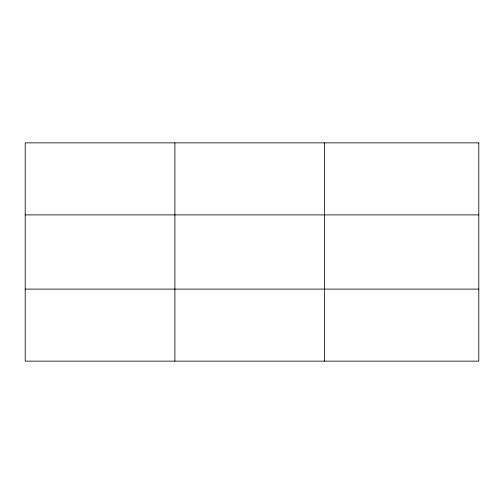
<?xml version="1.0" encoding="UTF-8"?>
<svg xmlns="http://www.w3.org/2000/svg" width="504" height="504" viewBox="0 0 504 504"><rect width="100%" height="100%" fill="white"/><g stroke="black" fill="none" stroke-linecap="round" stroke-linejoin="round"><path stroke-width="0.76" d="M25.2 214.893L478.8 214.893M25.2 289.107L478.8 289.107M324.576 142.859L324.576 361.141M174.888 142.859L174.888 361.141M478.8 142.859L478.8 361.141L25.2 361.141L25.2 142.859L478.8 142.859"/></g></svg>
